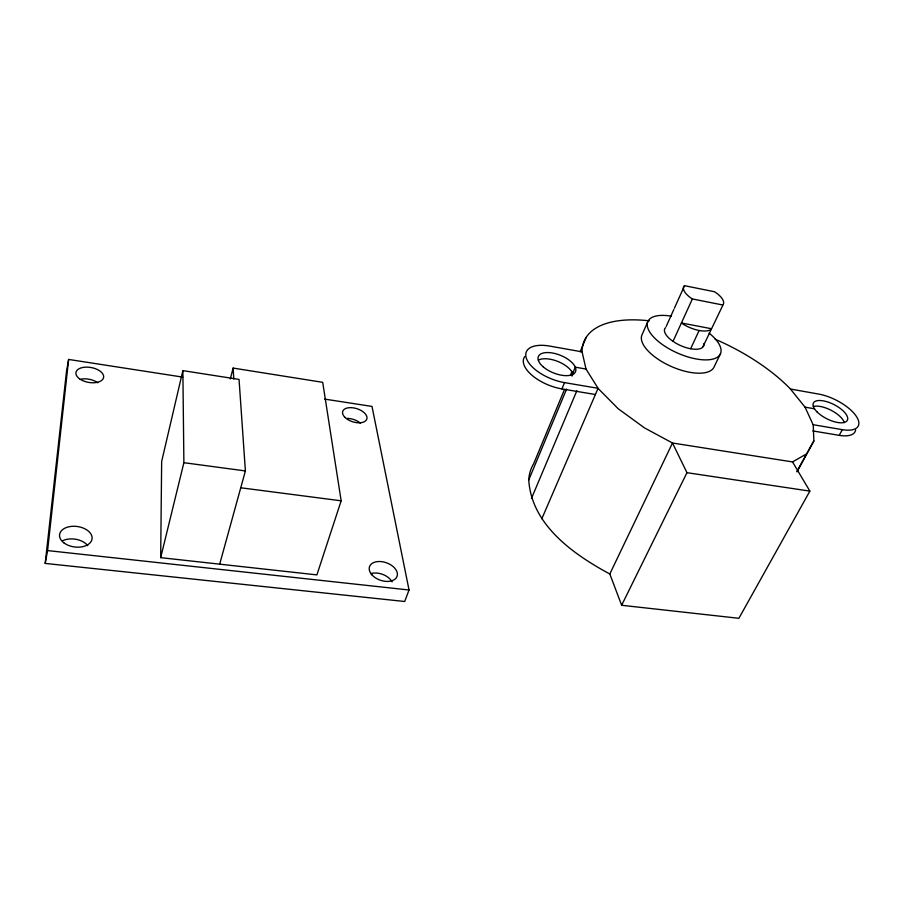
<?xml version="1.0" encoding="UTF-8"?>
<svg xmlns="http://www.w3.org/2000/svg" width="904" height="904" viewBox="0 0 904 904"><rect width="100%" height="100%" fill="white"/><g stroke="black" fill="none" stroke-linecap="round" stroke-linejoin="round"><path stroke-width="1.36" d="M230.305 378.968L233.108 368.075L322.705 382.324L341.158 500.805L316.897 574.887L160.675 557.655L161.658 461.481L182.868 370.617L239.052 379.409L245.391 470.939L219.695 564.164M324.683 399.105L371.996 406.427L409.037 589.996L404.687 601.499L45.2 563.418L47.584 550.581L68.636 359.442L182.744 377.115M45.2 563.418L66.534 371.16L68.636 359.442M160.675 557.655L183.885 462.69L182.868 370.617M524.716 356.594A32.906 15.65 22.1 0 0 531.744 375.081A32.906 15.65 22.1 0 0 561.938 388.912L564.537 382.618L598.064 388.302L541.824 518.76M564.469 389.567L533.609 463.831A118.062 63.043 25.8 0 0 528.75 479.651C531.236 524.783 573.509 554.446 609.816 573.983L621.647 605.273L738.896 618.302L809.871 491.121L792.537 461.933L672.497 443.005L644.563 427.942L618.155 408.71L598.222 388.539L586.007 369.047L582.04 351.656A125.475 56.206 24.9 0 1 649.343 320.83M570.424 375.239L572.051 371.329M580.165 351.78L586.12 337.452M528.783 479.877L566.593 389.082M571.995 376.109L573.079 373.51M531.45 498.454L576.854 390.777M648.123 320.954L642.281 334.22A39.482 17.04 24 0 0 670.711 366.222A39.482 17.04 24 0 0 714.205 366.719L720.533 353.566M666.203 326.446L673.83 309.496M674.395 308.241L684.543 285.698L714.409 291.721L716.488 293.077A21.696 8.531 23.7 0 1 723.369 304.151L702.894 346.831M673.051 341.294L692.374 298.953L722.624 304.964M690.633 348.741L699.142 330.48M609.816 573.983L672.497 443.005L686.961 472.679L621.647 605.273M797.057 471.153L813.871 440.937L813.227 424.925L805.046 407.15L790.265 388.81A125.475 56.206 24.9 0 0 715.166 339.226M796.955 471.899L813.871 440.937M812.786 430.925L839.172 435.344L842.347 429.66A31.278 13.063 26.9 0 0 856.348 416.36A31.278 13.063 26.9 0 0 818.809 394.099L790.435 389.036M665.66 327.655L664.847 328.491A21.278 8.983 24 0 0 671.005 339.893L675.333 342.853A21.278 8.983 24 0 0 702.035 347.803L703.651 345.961A21.278 8.983 24 0 0 703.922 343.543M684.543 285.698L683.752 286.478A21.696 8.531 23.7 0 0 690.272 297.563L692.374 298.953M792.537 461.933L806.458 453.932M47.584 550.581L409.037 589.996M240.746 487.776L341.158 500.805M183.885 462.69L245.391 470.939M686.961 472.679L809.871 491.121M561.938 388.912L595.386 394.517M813.125 424.71L842.347 429.66M586.007 369.047L575.283 367.182L572.707 373.363A20.024 9.526 22.1 0 0 557.293 361.238A20.024 9.526 22.1 0 0 538.377 360.142M805.046 407.15L814.493 408.8M582.097 351.859L549.7 346.085A32.996 15.56 22 0 0 526.636 359.046A32.996 15.56 22 0 0 564.537 382.618M233.108 368.075L233.808 379.036M346.955 418.382A12.599 6.927 17.4 0 1 360.459 423.208M81.315 379.07A13.967 7.594 9.9 0 1 97.768 382.754M62.625 540.75A16.272 10.373 7.2 0 1 87.733 545.688M370.753 573.656A14.498 9.3 19.3 0 1 392.099 581.848M709.12 333.147A39.719 16.78 24 0 1 707.075 359.871A39.719 16.78 24 0 1 651.942 335.113A39.719 16.78 24 0 1 671.389 316.208M813.34 406.517A18.984 8 27 0 1 831.228 410.337A18.984 8 27 0 1 844.325 422.62M855.636 430.01A31.199 13.142 27 0 1 839.172 435.344M711.425 328.717L710.589 329.666A21.459 8.791 23.9 0 1 683.718 324.536L681.413 322.977L711.425 328.717M63.8 542.784A16.374 10.328 7.5 0 0 91.36 541.067A16.374 10.328 7.5 0 0 72.32 526.309A16.374 10.328 7.5 0 0 63.8 542.784M372.177 575.113A14.588 9.232 19.3 0 0 396.37 577.69A14.588 9.232 19.3 0 0 381.386 561.621A14.588 9.232 19.3 0 0 372.177 575.113M344.944 417.354A12.656 6.882 17.5 0 0 366.018 420.462A12.656 6.882 17.5 0 0 353.317 407.851A12.656 6.882 17.5 0 0 344.944 417.354M79.597 378.844A14.046 7.537 10.2 0 0 103.056 378.889A14.046 7.537 10.2 0 0 86.716 367.126A14.046 7.537 10.2 0 0 79.597 378.844M817.08 411.93A19.041 7.944 26.9 0 0 846.675 421.196A19.041 7.944 26.9 0 0 827.363 401.862A19.041 7.944 26.9 0 0 817.08 411.93M543.428 367.035A20.08 9.469 22 0 0 575.193 372.335A20.08 9.469 22 0 0 552.186 352.955A20.08 9.469 22 0 0 543.428 367.035"/></g></svg>
